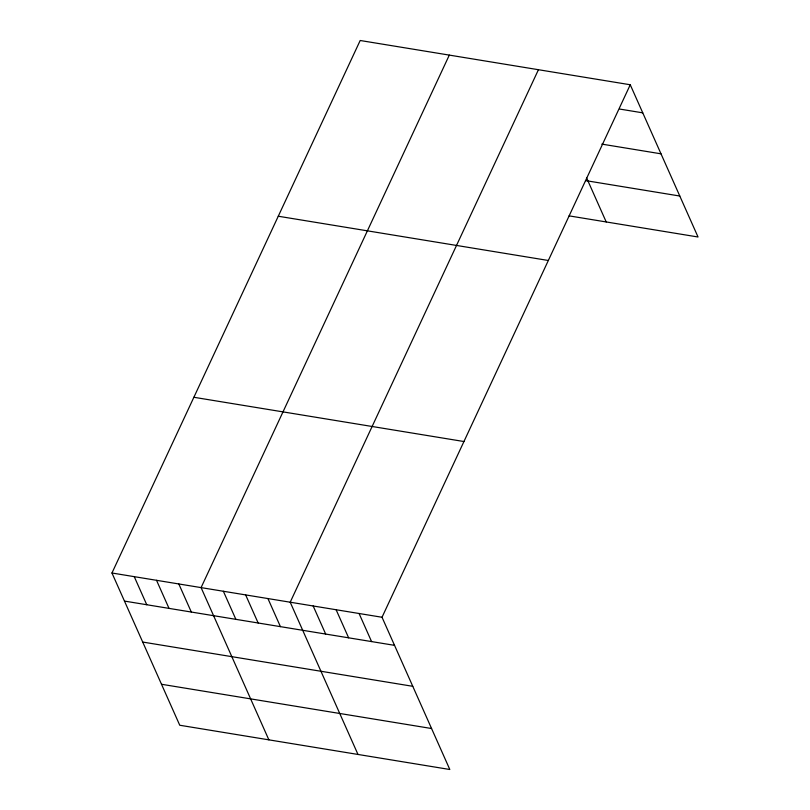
<?xml version="1.0" encoding="UTF-8"?>
<svg xmlns="http://www.w3.org/2000/svg" width="810" height="810" viewBox="0 0 810 810"><rect width="100%" height="100%" fill="white"/><g stroke="black" fill="none" stroke-linecap="round" stroke-linejoin="round"><path stroke-width="1.21" d="M630.251 84.756L382.026 617.26L449.813 769.5L179.749 725.244L111.962 573.004L360.187 40.5L630.251 84.756L698.038 236.996L569.086 215.865M449.307 55.11L201.082 587.604L268.869 739.844M538.437 69.711L290.203 602.215L357.99 754.454M619.802 109.077L642.755 112.843M601.8 144.109L661 153.819M585.498 180.579L679.792 196.03M278.275 216.23L548.34 260.486M193.873 397.275L463.948 441.531M111.962 573.004L382.026 617.26M124.467 601.081L394.531 645.347M142.712 642.057L412.776 686.313M161.504 684.268L431.568 728.524M586.531 177.734L606.214 221.95M359.073 613.494L371.577 641.581M336.12 609.738L348.624 637.814M313.166 605.971L325.671 634.058M267.928 598.56L280.432 626.646M245.643 594.904L258.147 622.991M223.368 591.26L235.872 619.336M178.807 583.949L191.312 612.036M156.522 580.304L169.027 608.391M134.247 576.649L146.752 604.736"/></g></svg>
